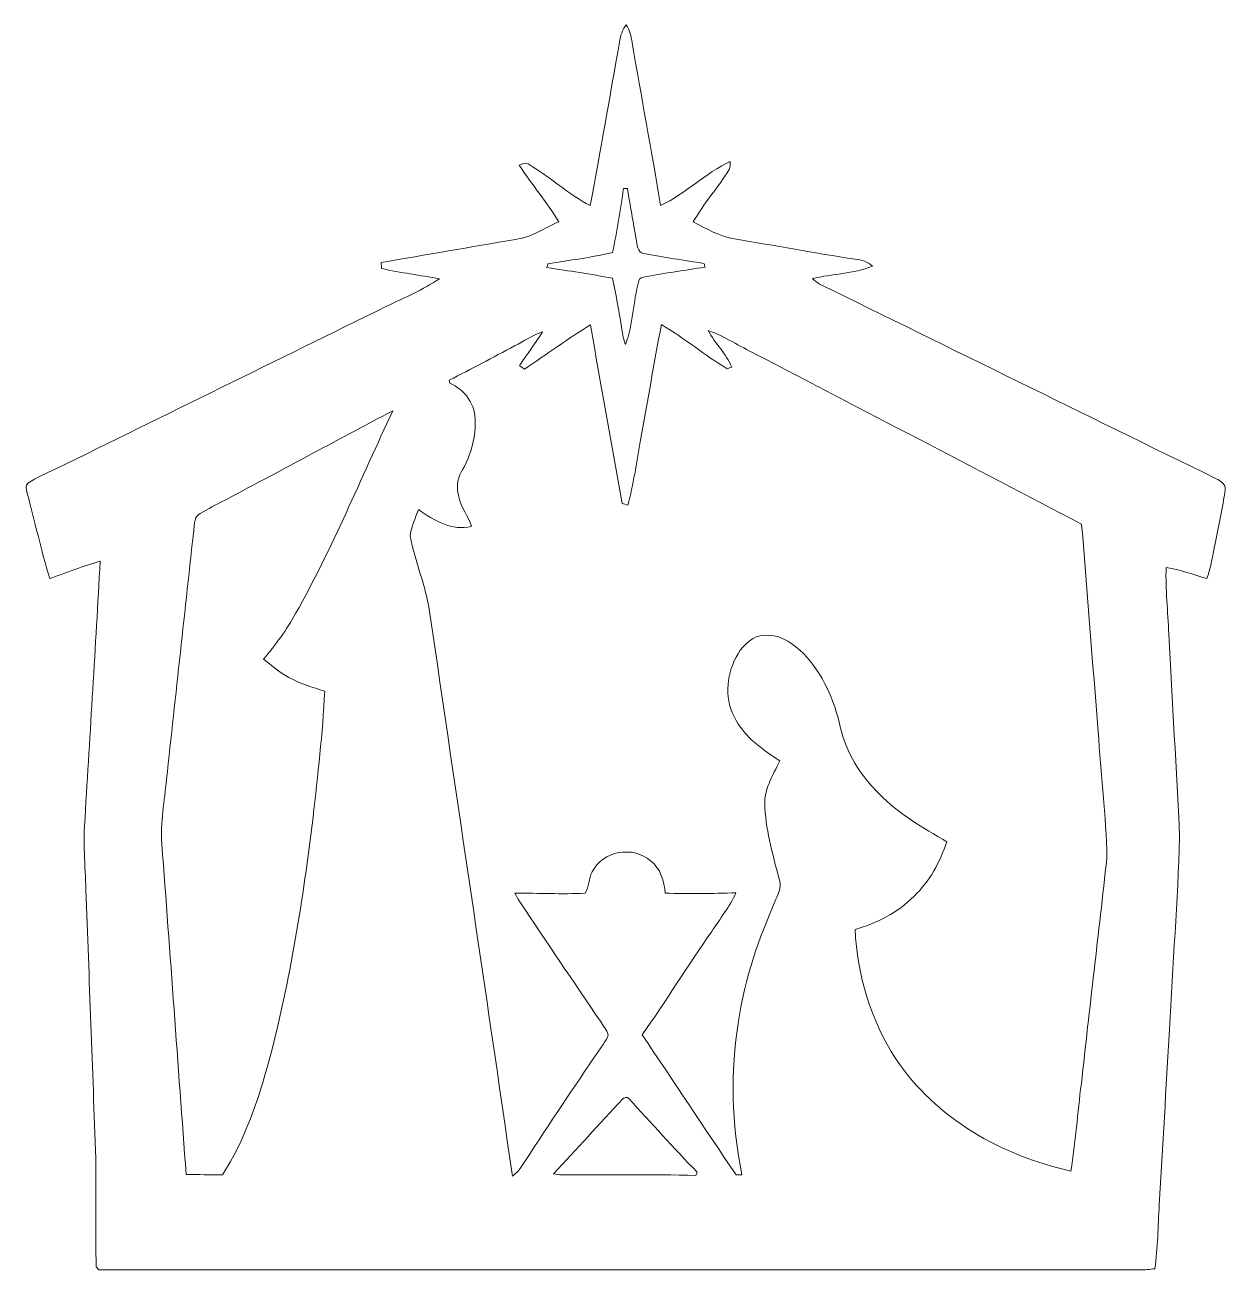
# Model space of a CAD drawing. Header units: centimetres. Extents: x -15.6 to 15.6, y -16.2 to 16.2.
import ezdxf

# ---------------------------------------------------------------- set-up
doc = ezdxf.new("R2010")
doc.units = ezdxf.units.CM
doc.header["$MEASUREMENT"] = 0
doc.layers.add('Layer 1', color=7, linetype='Continuous')

msp = doc.modelspace()

# ---------------------------------------------------------------- linework, layer by layer
at = {"layer": 'Layer 1', "color": 250, "lineweight": 9}
for points, knots in [([(-0.15776, 15.71731), (-0.13976, 15.87853), (-0.08367, 16.03305), (0.01264, 16.16322), (0.01264, 16.16322), (0.10401, 16.0274), (0.14599, 15.86759), (0.16645, 15.70637), (0.16645, 15.70637), (0.40634, 14.29315), (0.67868, 12.88521), (0.90834, 11.47022), (0.90834, 11.47022), (1.5511, 11.78454), (2.0658, 12.31618), (2.71597, 12.61957), (2.71597, 12.61957), (2.70856, 12.55007), (2.72056, 12.47352), (2.68775, 12.40931), (2.68775, 12.40931), (2.39918, 11.94047), (2.02664, 11.52878), (1.7543, 11.04935), (1.7543, 11.04935), (2.09861, 10.87367), (2.43798, 10.66871), (2.82639, 10.60485), (2.82639, 10.60485), (3.86991, 10.43658), (4.90849, 10.23938), (5.95341, 10.07745), (5.95341, 10.07745), (6.12028, 10.06934), (6.28009, 10.01078), (6.40497, 9.89965), (6.40497, 9.89965), (5.91037, 9.69504), (5.36145, 9.70245), (4.8464, 9.5758), (4.8464, 9.5758), (4.90496, 9.52394), (4.96528, 9.47208), (5.03443, 9.43398), (5.03443, 9.43398), (8.46625, 7.75088), (11.89384, 6.05825), (15.32813, 4.38044), (15.32813, 4.38044), (15.43749, 4.32294), (15.58354, 4.24145), (15.5592, 4.09434), (15.5592, 4.09434), (15.49887, 3.62479), (15.38881, 3.16301), (15.29991, 2.6984), (15.29991, 2.6984), (15.23041, 2.39466), (15.19549, 2.08139), (15.08789, 1.78788), (15.08789, 1.78788), (14.73582, 1.88948), (14.38939, 2.01613), (14.02779, 2.07927), (14.02779, 2.07927), (14.00662, 1.50283), (14.07365, 0.92851), (14.09623, 0.35313), (14.09623, 0.35313), (14.18513, -1.40582), (14.29767, -3.16336), (14.3781, -4.92266), (14.3781, -4.92266), (14.32942, -6.58918), (14.19395, -8.25218), (14.11493, -9.91764), (14.11493, -9.91764), (14.02285, -11.43458), (13.94207, -12.95188), (13.8507, -14.46918), (13.8507, -14.46918), (13.81471, -15.02269), (13.81507, -15.58008), (13.73463, -16.13006), (13.73463, -16.13006), (13.60587, -16.15087), (13.4764, -16.16216), (13.34622, -16.16322), (13.34622, -16.16322), (4.34051, -16.15687), (-4.6652, -16.1671), (-13.67127, -16.15793), (-13.67127, -16.15793), (-13.69526, -16.13217), (-13.71925, -16.10713), (-13.74324, -16.08208), (-13.74324, -16.08208), (-13.75664, -15.14404), (-13.73971, -14.20601), (-13.7517, -13.26832), (-13.7517, -13.26832), (-13.83567, -10.9414), (-13.92315, -8.61483), (-14.00747, -6.28826), (-14.00747, -6.28826), (-14.0304, -5.66385), (-14.08296, -5.03802), (-14.03075, -4.41395), (-14.03075, -4.41395), (-13.90128, -2.19675), (-13.75347, 0.01976), (-13.64023, 2.23767), (-13.64023, 2.23767), (-14.08367, 2.11526), (-14.51018, 1.94028), (-14.9448, 1.79), (-14.9448, 1.79), (-15.17375, 2.52836), (-15.33462, 3.28507), (-15.53958, 4.02943), (-15.53958, 4.02943), (-15.55687, 4.10598), (-15.59109, 4.20793), (-15.51136, 4.26226), (-15.51136, 4.26226), (-15.28805, 4.41572), (-15.03476, 4.51767), (-14.79064, 4.63374), (-14.79064, 4.63374), (-11.93031, 6.04379), (-9.06682, 7.4482), (-6.20544, 8.85649), (-6.20544, 8.85649), (-5.74224, 9.08332), (-5.26245, 9.28441), (-4.83312, 9.57368), (-4.83312, 9.57368), (-5.33478, 9.66047), (-5.8396, 9.73102), (-6.33808, 9.83615), (-6.33808, 9.83615), (-6.33949, 9.88801), (-6.3409, 9.93951), (-6.34196, 9.99067), (-6.34196, 9.99067), (-5.18237, 10.19845), (-4.02032, 10.3946), (-2.85862, 10.59251), (-2.85862, 10.59251), (-2.44728, 10.64613), (-2.10509, 10.89202), (-1.73291, 11.05323), (-1.73291, 11.05323), (-2.05006, 11.56159), (-2.43388, 12.02584), (-2.76619, 12.52432), (-2.76619, 12.52432), (-2.69176, 12.54337), (-2.60886, 12.59664), (-2.53301, 12.55219), (-2.53301, 12.55219), (-1.97386, 12.22481), (-1.49267, 11.77078), (-0.91764, 11.47022), (-0.91764, 11.47022), (-0.65553, 12.8845), (-0.41105, 14.30196), (-0.15776, 15.71731), (-0.15776, 15.71731), (-0.15776, 15.71731), (-0.15776, 15.71731), (-0.15776, 15.71731)], [0, 0, 0, 0, 0.02272727, 0.02272727, 0.02272727, 0.02272727, 0.04545455, 0.04545455, 0.04545455, 0.04545455, 0.06818182, 0.06818182, 0.06818182, 0.06818182, 0.09090909, 0.09090909, 0.09090909, 0.09090909, 0.11363636, 0.11363636, 0.11363636, 0.11363636, 0.13636364, 0.13636364, 0.13636364, 0.13636364, 0.15909091, 0.15909091, 0.15909091, 0.15909091, 0.18181818, 0.18181818, 0.18181818, 0.18181818, 0.20454545, 0.20454545, 0.20454545, 0.20454545, 0.22727273, 0.22727273, 0.22727273, 0.22727273, 0.25, 0.25, 0.25, 0.25, 0.27272727, 0.27272727, 0.27272727, 0.27272727, 0.29545455, 0.29545455, 0.29545455, 0.29545455, 0.31818182, 0.31818182, 0.31818182, 0.31818182, 0.34090909, 0.34090909, 0.34090909, 0.34090909, 0.36363636, 0.36363636, 0.36363636, 0.36363636, 0.38636364, 0.38636364, 0.38636364, 0.38636364, 0.40909091, 0.40909091, 0.40909091, 0.40909091, 0.43181818, 0.43181818, 0.43181818, 0.43181818, 0.45454545, 0.45454545, 0.45454545, 0.45454545, 0.47727273, 0.47727273, 0.47727273, 0.47727273, 0.5, 0.5, 0.5, 0.5, 0.52272727, 0.52272727, 0.52272727, 0.52272727, 0.54545455, 0.54545455, 0.54545455, 0.54545455, 0.56818182, 0.56818182, 0.56818182, 0.56818182, 0.59090909, 0.59090909, 0.59090909, 0.59090909, 0.61363636, 0.61363636, 0.61363636, 0.61363636, 0.63636364, 0.63636364, 0.63636364, 0.63636364, 0.65909091, 0.65909091, 0.65909091, 0.65909091, 0.68181818, 0.68181818, 0.68181818, 0.68181818, 0.70454545, 0.70454545, 0.70454545, 0.70454545, 0.72727273, 0.72727273, 0.72727273, 0.72727273, 0.75, 0.75, 0.75, 0.75, 0.77272727, 0.77272727, 0.77272727, 0.77272727, 0.79545455, 0.79545455, 0.79545455, 0.79545455, 0.81818182, 0.81818182, 0.81818182, 0.81818182, 0.84090909, 0.84090909, 0.84090909, 0.84090909, 0.86363636, 0.86363636, 0.86363636, 0.86363636, 0.88636364, 0.88636364, 0.88636364, 0.88636364, 0.90909091, 0.90909091, 0.90909091, 0.90909091, 0.93181818, 0.93181818, 0.93181818, 0.93181818, 0.95454545, 0.95454545, 0.95454545, 0.95454545, 1, 1, 1, 1]), ([(-0.05616, 11.91789), (-0.13306, 11.3598), (-0.22866, 10.80488), (-0.33838, 10.25243), (-0.33838, 10.25243), (-0.89224, 10.12578), (-1.45598, 10.05064), (-2.01689, 9.9635), (-2.01689, 9.9635), (-2.02324, 9.93881), (-2.0363, 9.88942), (-2.04265, 9.86473), (-2.04265, 9.86473), (-1.47538, 9.77618), (-0.90776, 9.69186), (-0.34296, 9.58638), (-0.34296, 9.58638), (-0.24524, 9.14471), (-0.16587, 8.6988), (-0.09637, 8.25183), (-0.09637, 8.25183), (-0.07979, 8.12024), (-0.05086, 7.98936), (-0.00042, 7.86624), (-0.00042, 7.86624), (0.20173, 8.39364), (0.18867, 8.97431), (0.33825, 9.51512), (0.33825, 9.51512), (0.35483, 9.59168), (0.43738, 9.61037), (0.503, 9.62343), (0.503, 9.62343), (1.01982, 9.71973), (1.54052, 9.79205), (2.06016, 9.87355), (2.06016, 9.87355), (2.05416, 9.89612), (2.04287, 9.94128), (2.03723, 9.96386), (2.03723, 9.96386), (1.51547, 10.06228), (0.98701, 10.1219), (0.46701, 10.22703), (0.46701, 10.22703), (0.29697, 10.25384), (0.30333, 10.47362), (0.27052, 10.59709), (0.27052, 10.59709), (0.1989, 11.03806), (0.11776, 11.47763), (0.04509, 11.9186), (0.04509, 11.9186), (0.01969, 11.91825), (-0.03076, 11.91789), (-0.05616, 11.91789), (-0.05616, 11.91789), (-0.05616, 11.91789), (-0.05616, 11.91789), (-0.05616, 11.91789)], [0, 0, 0, 0, 0.0625, 0.0625, 0.0625, 0.0625, 0.125, 0.125, 0.125, 0.125, 0.1875, 0.1875, 0.1875, 0.1875, 0.25, 0.25, 0.25, 0.25, 0.3125, 0.3125, 0.3125, 0.3125, 0.375, 0.375, 0.375, 0.375, 0.4375, 0.4375, 0.4375, 0.4375, 0.5, 0.5, 0.5, 0.5, 0.5625, 0.5625, 0.5625, 0.5625, 0.625, 0.625, 0.625, 0.625, 0.6875, 0.6875, 0.6875, 0.6875, 0.75, 0.75, 0.75, 0.75, 0.8125, 0.8125, 0.8125, 0.8125, 0.875, 0.875, 0.875, 0.875, 1, 1, 1, 1]), ([(-2.62298, 7.22877), (-2.66742, 7.25735), (-2.71187, 7.28557), (-2.75596, 7.31344), (-2.75596, 7.31344), (-2.57112, 7.61612), (-2.3411, 7.88846), (-2.15765, 8.19185), (-2.15765, 8.19185), (-2.41731, 8.1093), (-2.64166, 7.9495), (-2.88261, 7.82743), (-2.88261, 7.82743), (-3.44635, 7.53004), (-4.00727, 7.22665), (-4.57665, 6.9409), (-4.57665, 6.9409), (-4.57383, 6.9208), (-4.56818, 6.88023), (-4.56501, 6.85976), (-4.56501, 6.85976), (-4.1706, 6.69996), (-3.87921, 6.28297), (-3.90637, 5.85223), (-3.90637, 5.85223), (-3.89226, 5.39327), (-4.04078, 4.94524), (-4.26656, 4.55083), (-4.26656, 4.55083), (-4.38192, 4.36139), (-4.39038, 4.1208), (-4.32653, 3.9116), (-4.32653, 3.9116), (-4.27855, 3.63185), (-4.08348, 3.41348), (-3.99774, 3.14784), (-3.99774, 3.14784), (-4.50681, 3.00637), (-4.97917, 3.308), (-5.38029, 3.57893), (-5.38029, 3.57893), (-5.4586, 3.3528), (-5.56832, 3.12949), (-5.59337, 2.89066), (-5.59337, 2.89066), (-5.4646, 2.22709), (-5.18872, 1.59914), (-5.08747, 0.92922), (-5.08747, 0.92922), (-4.37663, -3.95746), (-3.64355, -8.84096), (-2.93941, -13.72835), (-2.93941, -13.72835), (-2.73198, -13.58194), (-2.62438, -13.34135), (-2.48151, -13.13921), (-2.48151, -13.13921), (-1.86061, -12.18812), (-1.22456, -11.24655), (-0.58532, -10.30781), (-0.58532, -10.30781), (-0.54158, -10.22597), (-0.46926, -10.1533), (-0.45444, -10.0584), (-0.45444, -10.0584), (-0.48443, -9.92328), (-0.58991, -9.81922), (-0.65588, -9.7028), (-0.65588, -9.7028), (-1.36461, -8.67868), (-2.04547, -7.63552), (-2.74573, -6.60612), (-2.74573, -6.60612), (-2.79336, -6.53485), (-2.83358, -6.45901), (-2.87203, -6.38316), (-2.87203, -6.38316), (-2.26631, -6.37575), (-1.66024, -6.41456), (-1.05487, -6.38034), (-1.05487, -6.38034), (-0.93069, -6.2237), (-0.97338, -5.99652), (-0.86684, -5.82824), (-0.86684, -5.82824), (-0.60861, -5.27861), (0.20455, -5.14173), (0.64693, -5.54143), (0.64693, -5.54143), (0.90658, -5.73334), (1.00394, -6.07342), (1.02758, -6.38175), (1.02758, -6.38175), (1.63824, -6.39727), (2.2496, -6.39551), (2.86026, -6.3687), (2.86026, -6.3687), (2.70962, -6.7377), (2.44081, -7.04144), (2.23337, -7.37799), (2.23337, -7.37799), (1.61601, -8.26205), (1.04592, -9.17787), (0.42786, -10.06157), (0.42786, -10.06157), (1.25018, -11.26525), (2.04181, -12.4901), (2.86872, -13.69095), (2.86872, -13.69095), (2.91706, -13.6906), (2.96609, -13.6906), (3.01513, -13.6913), (3.01513, -13.6913), (2.76007, -12.37862), (2.70821, -11.02148), (2.92976, -9.70033), (2.92976, -9.70033), (3.09062, -8.60425), (3.45822, -7.5498), (3.90166, -6.53838), (3.90166, -6.53838), (3.9574, -6.39092), (4.04912, -6.23535), (3.99797, -6.07272), (3.99797, -6.07272), (3.83851, -5.44512), (3.65295, -4.81506), (3.61485, -4.16525), (3.61485, -4.16525), (3.56193, -3.71581), (3.82017, -3.32775), (4.00467, -2.94075), (4.00467, -2.94075), (3.50337, -2.63066), (2.99643, -2.25919), (2.76712, -1.69263), (2.76712, -1.69263), (2.54311, -1.16769), (2.66306, -0.53904), (2.97315, -0.07479), (2.97315, -0.07479), (3.1453, 0.15028), (3.40883, 0.36618), (3.71292, 0.30903), (3.71292, 0.30903), (4.07381, 0.3168), (4.36627, 0.06915), (4.61674, -0.15945), (4.61674, -0.15945), (5.11698, -0.68192), (5.41366, -1.36349), (5.56924, -2.06269), (5.56924, -2.06269), (5.72411, -2.72979), (6.09206, -3.33057), (6.58065, -3.80541), (6.58065, -3.80541), (7.08689, -4.32188), (7.71483, -4.68947), (8.33749, -5.04543), (8.33749, -5.04543), (8.15757, -5.56789), (7.89122, -6.07377), (7.48517, -6.45618), (7.48517, -6.45618), (7.06925, -6.88164), (6.52668, -7.16668), (5.95518, -7.32049), (5.95518, -7.32049), (6.00845, -8.50512), (6.36369, -9.68199), (7.0121, -10.67788), (7.0121, -10.67788), (8.03974, -12.22939), (9.76412, -13.202), (11.55482, -13.5957), (11.55482, -13.5957), (11.67653, -12.84428), (11.72733, -12.08299), (11.82716, -11.3284), (11.82716, -11.3284), (12.04059, -9.37401), (12.27449, -7.42174), (12.48968, -5.46735), (12.48968, -5.46735), (12.47204, -4.36915), (12.33269, -3.27625), (12.26284, -2.18017), (12.26284, -2.18017), (12.11503, -0.38559), (11.9905, 1.41076), (11.83246, 3.20428), (11.83246, 3.20428), (9.01305, 4.6803), (6.18836, 6.14645), (3.36685, 7.61824), (3.36685, 7.61824), (2.95657, 7.81509), (2.57486, 8.07332), (2.14553, 8.22748), (2.14553, 8.22748), (2.31416, 7.89093), (2.60943, 7.63164), (2.75301, 7.28098), (2.75301, 7.28098), (2.72373, 7.26863), (2.66552, 7.24323), (2.63624, 7.23089), (2.63624, 7.23089), (2.05275, 7.59319), (1.51864, 8.02958), (0.92845, 8.38165), (0.92845, 8.38165), (0.73089, 7.36953), (0.56579, 6.35177), (0.37776, 5.33788), (0.37776, 5.33788), (0.2751, 4.78861), (0.20455, 4.23192), (0.05885, 3.69147), (0.05885, 3.69147), (0.00805, 3.70805), (-0.0424, 3.72463), (-0.09284, 3.74086), (-0.09284, 3.74086), (-0.36131, 5.28567), (-0.64388, 6.82837), (-0.91446, 8.37283), (-0.91446, 8.37283), (-1.50008, 8.01582), (-2.05076, 7.60624), (-2.62298, 7.22877), (-2.62298, 7.22877), (-2.62298, 7.22877), (-2.62298, 7.22877), (-2.62298, 7.22877)], [0, 0, 0, 0, 0.01666667, 0.01666667, 0.01666667, 0.01666667, 0.03333333, 0.03333333, 0.03333333, 0.03333333, 0.05, 0.05, 0.05, 0.05, 0.06666667, 0.06666667, 0.06666667, 0.06666667, 0.08333333, 0.08333333, 0.08333333, 0.08333333, 0.1, 0.1, 0.1, 0.1, 0.11666667, 0.11666667, 0.11666667, 0.11666667, 0.13333333, 0.13333333, 0.13333333, 0.13333333, 0.15, 0.15, 0.15, 0.15, 0.16666667, 0.16666667, 0.16666667, 0.16666667, 0.18333333, 0.18333333, 0.18333333, 0.18333333, 0.2, 0.2, 0.2, 0.2, 0.21666667, 0.21666667, 0.21666667, 0.21666667, 0.23333333, 0.23333333, 0.23333333, 0.23333333, 0.25, 0.25, 0.25, 0.25, 0.26666667, 0.26666667, 0.26666667, 0.26666667, 0.28333333, 0.28333333, 0.28333333, 0.28333333, 0.3, 0.3, 0.3, 0.3, 0.31666667, 0.31666667, 0.31666667, 0.31666667, 0.33333333, 0.33333333, 0.33333333, 0.33333333, 0.35, 0.35, 0.35, 0.35, 0.36666667, 0.36666667, 0.36666667, 0.36666667, 0.38333333, 0.38333333, 0.38333333, 0.38333333, 0.4, 0.4, 0.4, 0.4, 0.41666667, 0.41666667, 0.41666667, 0.41666667, 0.43333333, 0.43333333, 0.43333333, 0.43333333, 0.45, 0.45, 0.45, 0.45, 0.46666667, 0.46666667, 0.46666667, 0.46666667, 0.48333333, 0.48333333, 0.48333333, 0.48333333, 0.5, 0.5, 0.5, 0.5, 0.51666667, 0.51666667, 0.51666667, 0.51666667, 0.53333333, 0.53333333, 0.53333333, 0.53333333, 0.55, 0.55, 0.55, 0.55, 0.56666667, 0.56666667, 0.56666667, 0.56666667, 0.58333333, 0.58333333, 0.58333333, 0.58333333, 0.6, 0.6, 0.6, 0.6, 0.61666667, 0.61666667, 0.61666667, 0.61666667, 0.63333333, 0.63333333, 0.63333333, 0.63333333, 0.65, 0.65, 0.65, 0.65, 0.66666667, 0.66666667, 0.66666667, 0.66666667, 0.68333333, 0.68333333, 0.68333333, 0.68333333, 0.7, 0.7, 0.7, 0.7, 0.71666667, 0.71666667, 0.71666667, 0.71666667, 0.73333333, 0.73333333, 0.73333333, 0.73333333, 0.75, 0.75, 0.75, 0.75, 0.76666667, 0.76666667, 0.76666667, 0.76666667, 0.78333333, 0.78333333, 0.78333333, 0.78333333, 0.8, 0.8, 0.8, 0.8, 0.81666667, 0.81666667, 0.81666667, 0.81666667, 0.83333333, 0.83333333, 0.83333333, 0.83333333, 0.85, 0.85, 0.85, 0.85, 0.86666667, 0.86666667, 0.86666667, 0.86666667, 0.88333333, 0.88333333, 0.88333333, 0.88333333, 0.9, 0.9, 0.9, 0.9, 0.91666667, 0.91666667, 0.91666667, 0.91666667, 0.93333333, 0.93333333, 0.93333333, 0.93333333, 0.95, 0.95, 0.95, 0.95, 0.96666667, 0.96666667, 0.96666667, 0.96666667, 1, 1, 1, 1]), ([(-10.50227, 3.77014), (-10.70829, 3.66113), (-10.92278, 3.56447), (-11.10975, 3.42371), (-11.10975, 3.42371), (-11.18595, 3.35986), (-11.17713, 3.25085), (-11.19759, 3.16054), (-11.19759, 3.16054), (-11.43395, 0.96555), (-11.67808, -1.22908), (-11.91655, -3.42441), (-11.91655, -3.42441), (-11.97018, -3.98357), (-12.07883, -4.5406), (-12.03897, -5.10469), (-12.03897, -5.10469), (-11.8206, -7.9636), (-11.62022, -10.82357), (-11.40503, -13.68248), (-11.40503, -13.68248), (-11.09176, -13.68989), (-10.77814, -13.69272), (-10.46487, -13.69448), (-10.46487, -13.69448), (-9.87221, -12.78996), (-9.5413, -11.7475), (-9.2492, -10.71598), (-9.2492, -10.71598), (-8.70345, -8.64764), (-8.37183, -6.52992), (-8.11184, -4.40866), (-8.11184, -4.40866), (-7.99437, -3.31893), (-7.85926, -2.22885), (-7.81057, -1.13347), (-7.81057, -1.13347), (-8.12666, -1.0354), (-8.44769, -0.94192), (-8.73803, -0.77893), (-8.73803, -0.77893), (-8.97968, -0.65158), (-9.18429, -0.46778), (-9.39913, -0.30233), (-9.39913, -0.30233), (-9.08551, 0.06562), (-8.79941, 0.4565), (-8.56552, 0.88089), (-8.56552, 0.88089), (-7.60808, 2.57704), (-6.87465, 4.38573), (-6.04316, 6.14327), (-6.04316, 6.14327), (-7.53329, 5.36011), (-9.01283, 4.55577), (-10.50227, 3.77014), (-10.50227, 3.77014), (-10.50227, 3.77014), (-10.50227, 3.77014), (-10.50227, 3.77014)], [0, 0, 0, 0, 0.0625, 0.0625, 0.0625, 0.0625, 0.125, 0.125, 0.125, 0.125, 0.1875, 0.1875, 0.1875, 0.1875, 0.25, 0.25, 0.25, 0.25, 0.3125, 0.3125, 0.3125, 0.3125, 0.375, 0.375, 0.375, 0.375, 0.4375, 0.4375, 0.4375, 0.4375, 0.5, 0.5, 0.5, 0.5, 0.5625, 0.5625, 0.5625, 0.5625, 0.625, 0.625, 0.625, 0.625, 0.6875, 0.6875, 0.6875, 0.6875, 0.75, 0.75, 0.75, 0.75, 0.8125, 0.8125, 0.8125, 0.8125, 0.875, 0.875, 0.875, 0.875, 1, 1, 1, 1]), ([(-0.0812, -11.72986), (-0.68339, -12.37156), (-1.26795, -13.02985), (-1.87402, -13.66767), (-1.87402, -13.66767), (-1.80064, -13.68354), (-1.72585, -13.69413), (-1.65036, -13.69483), (-1.65036, -13.69483), (-0.49254, -13.70295), (0.66633, -13.66767), (1.8238, -13.71353), (1.8238, -13.71353), (1.83121, -13.69025), (1.84602, -13.64368), (1.85343, -13.6204), (1.85343, -13.6204), (1.24348, -13.00339), (0.67233, -12.34898), (0.08178, -11.71398), (0.08178, -11.71398), (0.04015, -11.65578), (-0.04275, -11.68294), (-0.0812, -11.72986)], [0, 0, 0, 0, 0.14285714, 0.14285714, 0.14285714, 0.14285714, 0.28571429, 0.28571429, 0.28571429, 0.28571429, 0.42857143, 0.42857143, 0.42857143, 0.42857143, 0.57142857, 0.57142857, 0.57142857, 0.57142857, 0.71428571, 0.71428571, 0.71428571, 0.71428571, 1, 1, 1, 1])]:
    msp.add_open_spline(points, degree=3, knots=knots, dxfattribs=at)

doc.saveas('drawing.dxf')
